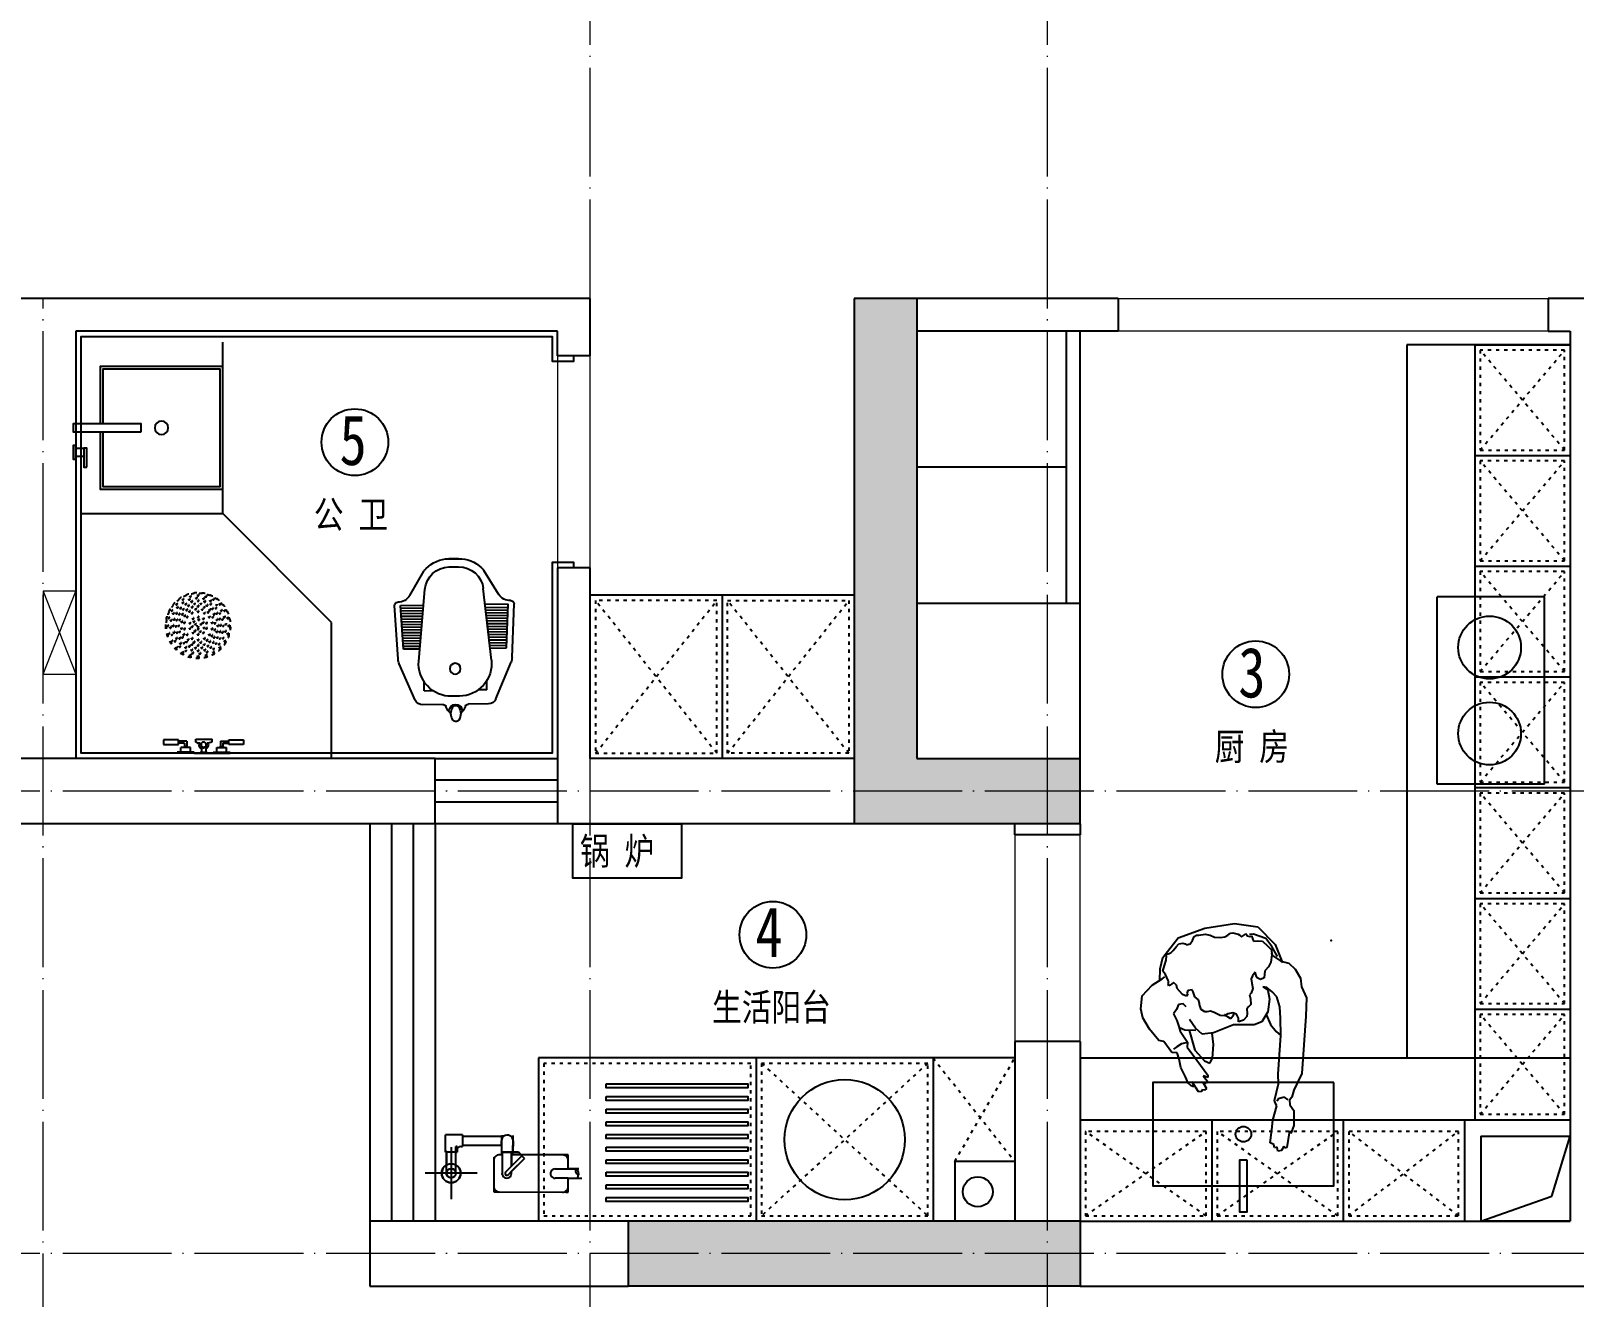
# Model space of a CAD drawing. Header units: inches. Extents: x 600 to 250244, y -404780 to 1000.
# Drawn here: x 232410 to 238080, y -284927 to -280275 of the extents above; entities that cross this region are included whole.
import ezdxf

# ---------------------------------------------------------------- set-up
doc = ezdxf.new("R2010")
doc.units = ezdxf.units.IN
doc.header["$MEASUREMENT"] = 0
for name, pattern in [('ACAD_ISO03W100', [30, 12, -18]), ('DOTE', [2.42, 2, -0.2, 0.02, -0.2]), ('iGo户型优化31', [0.35, 0.25, -0.1])]:
    doc.linetypes.add(name, pattern=pattern)
for name, color, linetype in [('D-ARCHI', 250, 'Continuous'), ('EVH 立面填充', 8, 'Continuous'), ('IBS-003-建筑窗框', 3, 'Continuous'), ('IBS-182-原建筑非承重墙', 150, 'Continuous'), ('IBS-200-原建筑承重墙柱', 200, 'Continuous'), ('IBS-63-原建筑窗', 63, 'Continuous'), ('IDS-030-造型完成面(看线)', 30, 'Continuous'), ('IDS-040-固定高家具', 40, 'Continuous'), ('IFF-31-卫浴洁具', 31, 'Continuous'), ('IFF-51-活动家具', 51, 'Continuous'), ('iGo户型优化', 7, 'Continuous'), ('房间编号', 50, 'Continuous')]:
    doc.layers.add(name, color=color, linetype=linetype)
doc.layers.add('天棚材质标注', color=2, linetype='Continuous', lineweight=5)
doc.layers.add('门', color=65, linetype='Continuous', lineweight=13)
doc.styles.add('ARI', font='SimSun.ttf', dxfattribs={"width": 0.8, "height": 200})
doc.styles.add('宋体', font='SimSun.ttf', dxfattribs={"width": 0.8})

# ---------------------------------------------------------------- blocks, each defined once
blk = doc.blocks.new('11')
at = {"layer": 'IBS-182-原建筑非承重墙'}
for p, q in [((140996.6, -1245.4), (140997.1, -1054.1)), ((140567.1, -1131.5), (140516.4, -1131.3)), ((140535.4, -1131.4), (140527.6, -1131.4)), ((140567.1, -1131.5), (140535.4, -1131.4)), ((140567.1, -1131.5), (140535.4, -1131.4)), ((140567.3, -1080.2), (140567.1, -1131.5)), ((140567.3, -1080.2), (140567.1, -1131.5)), ((140567.2, -1100.7), (140567.1, -1131.5)), ((140567.1, -1131.5), (140614.9, -1131.6)), ((140840.5, -1081), (140567.3, -1080.2)), ((140575.7, -1080.3), (140567.3, -1080.2)), ((140820, -1080.9), (140587.7, -1080.3)), ((140820, -1080.9), (140587.7, -1080.3)), ((140840.5, -1081), (140820, -1080.9)), ((140840.2, -1209.1), (140840.5, -1081)), ((140840.2, -1197.1), (140840.5, -1101.4)), ((140840.2, -1209.1), (140840.5, -1101.4)), ((140840.5, -1101.4), (140840.5, -1081)), ((140528, -1165.5), (140567, -1165.6)), ((140528, -1165.5), (140567, -1165.6)), ((140567, -1165.6), (140535.3, -1165.5)), ((140567, -1165.6), (140566.9, -1196.4)), ((140567, -1165.6), (140566.9, -1216.9)), ((140567, -1165.6), (140566.9, -1196.4)), ((140614.8, -1165.8), (140567, -1165.6)), ((140787.9, -1144.5), (140727.7, -1204.5)), ((140775.4, -1157), (140727.7, -1204.5)), ((140797.1, -1153.8), (140736.8, -1213.7)), ((140736.8, -1213.7), (140775.4, -1175.4)), ((140736.8, -1213.7), (140775.4, -1175.4)), ((140775.4, -1175.4), (140775.2, -1227)), ((140775.3, -1217.4), (140775.4, -1175.4)), ((140775.4, -1175.4), (140775.3, -1217.4)), ((140775.4, -1157), (140787.9, -1144.5)), ((140775.4, -1149.1), (140775.4, -1157)), ((140775.4, -1149.1), (140775.4, -1157)), ((140775.4, -1149.1), (140775.4, -1157)), ((140809.4, -1217.5), (140809.6, -1149.2)), ((140809.4, -1227.1), (140809.6, -1149.2)), ((140809.6, -1144.6), (140809.6, -1149.2)), ((140809.6, -1149.2), (140809.6, -1144.6)), ((140901.2, -1149.5), (141092.5, -1150)), ((140979.7, -1180.1), (140979.5, -1248.1)), ((140979.8, -1149.7), (140979.6, -1227.6)), ((140979.7, -1180.1), (140979.6, -1227.6)), ((141013.9, -1149.8), (141013.7, -1227.7)), ((141013.7, -1227.7), (141013.9, -1180.2)), ((141013.7, -1227.7), (141013.9, -1180.2)), ((140566.9, -1208.4), (140566.9, -1216.9)), ((140566.9, -1216.9), (140769.8, -1217.4)), ((140566.9, -1216.9), (140587.4, -1216.9)), ((140587.4, -1216.9), (140775.3, -1217.4)), ((140587.4, -1216.9), (140740.4, -1217.3)), ((140736.8, -1213.7), (140727.7, -1204.5)), ((140727.7, -1204.5), (140736.8, -1213.7)), ((140750, -1226.9), (140736.8, -1213.7)), ((140740.4, -1217.3), (140750, -1226.9)), ((140775.2, -1227), (140750, -1226.9)), ((140750, -1226.9), (140769.8, -1227)), ((140769.8, -1217.4), (140769.6, -1288.5)), ((140769.7, -1268.6), (140769.8, -1227)), ((140769.8, -1227), (140769.7, -1268.6)), ((140812.1, -1227.1), (140769.8, -1227)), ((140775.3, -1217.4), (140775.2, -1227)), ((140775.3, -1217.4), (140775.2, -1227)), ((140775.2, -1227), (140809.4, -1227.1)), ((140809.4, -1217.5), (140819.7, -1217.5)), ((140809.4, -1217.5), (140809.4, -1227.1)), ((140812.1, -1251.7), (140812.1, -1220.6)), ((140812.1, -1251.7), (140812.1, -1220.6)), ((140812.1, -1251.7), (140812.1, -1227.1)), ((140975.4, -1248.1), (140975.5, -1227.6)), ((140975.5, -1234.5), (140975.4, -1248.1)), ((140975.5, -1234.5), (140975.5, -1227.6)), ((140975.5, -1227.6), (140979.6, -1227.6)), ((140975.5, -1227.6), (141017.8, -1227.7)), ((140979.6, -1227.6), (140975.5, -1227.6)), ((140975.5, -1227.6), (140975.5, -1234.5)), ((140979.5, -1248.1), (140979.6, -1227.6)), ((140979.6, -1227.6), (141013.7, -1227.7)), ((140979.6, -1227.6), (141017.8, -1227.7)), ((141013.7, -1227.7), (141017.8, -1227.7)), ((141017.8, -1227.7), (141013.7, -1227.7)), ((141017.8, -1227.7), (141013.7, -1227.7)), ((141017.8, -1234.6), (141017.7, -1290.5)), ((141017.8, -1234.6), (141017.8, -1227.7)), ((141017.8, -1234.6), (141017.8, -1227.7)), ((141017.8, -1227.7), (141017.8, -1234.6)), ((141017.8, -1234.6), (141017.8, -1227.7)), ((141017.8, -1227.7), (141017.8, -1234.6)), ((140769.7, -1268.6), (140769.6, -1288.5)), ((140803.1, -1285.8), (140812, -1285.8)), ((140954.8, -1285.8), (140803.3, -1285.8)), ((140803.3, -1285.8), (140812, -1285.8)), ((140812.1, -1251.7), (140812, -1268.8)), ((140812, -1285.8), (140812.1, -1251.7)), ((140812, -1285.8), (140812.1, -1251.7)), ((140812.1, -1251.7), (140954.9, -1251.7)), ((140954.9, -1251.7), (140953, -1251.7)), ((140954.9, -1251.7), (140953, -1251.7)), ((140954.8, -1290.4), (140954.9, -1248.1)), ((140954.8, -1290.4), (140981.7, -1290.5)), ((140961.8, -1248.1), (140954.9, -1248.1)), ((140954.9, -1250.9), (140954.9, -1251.7)), ((140954.9, -1250.9), (140954.9, -1251.7)), ((140979.5, -1248.1), (140975.4, -1248.1)), ((140975.4, -1248.1), (140979.5, -1248.1)), ((140981.7, -1290.5), (141017.7, -1290.5))]:
    blk.add_line(p, q, dxfattribs=at)
blk.add_circle((140996.9, -1149.8), 34.9, dxfattribs=at)
for start, end in [(0, 180), (0, 180), (180, 240.5217), (180, 240.5217), (299.176, 0), (299.176, 0)]:
    blk.add_arc((140996.9, -1149.8), 34.9, start, end, dxfattribs=at)
for centre, major_axis, start_param, end_param in [((140539.5, -1139.9), (-6.72, -6.72), 4.378011, 6.612288), ((140587.7, -1100.8), (-14.5, 14.5), 5.495149, 7.065946), ((140614.9, -1148.7), (-12.1, -12.1), 0.78276, 3.924353), ((140792.5, -1149.1), (-12.1, 12.1), 3.924353, 7.065946), ((140820, -1101.4), (-14.5, -14.5), 2.353557, 3.924353), ((140996.9, -1149.8), (-12.1, 12.1), 4.709751, 10.992936), ((140553.1, -1148.5), (-17.5, -17.5), -1.141223, -0.024085), ((140531.1, -1157), (-6.72, -6.72), 1.236418, 3.470695), ((140792.5, -1149.1), (-4.6, -4.6), 1.568158, 4.709751), ((140587.4, -1196.4), (-14.5, 14.5), 0.78276, 2.353557), ((140819.7, -1197), (-14.5, -14.5), 0.78276, 2.353557), ((140961.8, -1234.4), (-9.66, 9.66), 2.353557, 3.924353), ((140790.8, -1268.7), (-15, 15), 0.78276, 2.986227), ((140790.8, -1268.7), (-15, 15), 2.986227, 3.924353)]:
    blk.add_ellipse(centre, major_axis=major_axis, ratio=1, start_param=start_param, end_param=end_param, dxfattribs=at)
at = {"layer": 'IBS-182-原建筑非承重墙', "extrusion": (0, 0, -1)}
for start_param, end_param in [(5.500425, 7.071221), (5.500425, 7.071221), (7.071221, 8.642018), (7.071221, 8.642018), (3.929629, 5.500425), (3.929629, 5.500425), (2.358832, 3.929629), (2.358832, 3.929629)]:
    blk.add_ellipse((140996.9, -1149.8), major_axis=(-12.1, 12.1), ratio=1, start_param=start_param, end_param=end_param, dxfattribs=at)
blk = doc.blocks.new('抖音iGo户型优化-0721')
at = {"layer": 'IFF-31-卫浴洁具', "ltscale": 100}
for p, q in [((23051.6, -200812.2), (22992.6, -200945.2)), ((23154.8, -200795.4), (23079.4, -200794.4)), ((23213.8, -200826.2), (23185.7, -200825.8)), ((23321, -200797.7), (23245.6, -200796.7)), ((23348.3, -200816.3), (23403.6, -200950.8)), ((23084.4, -200846.4), (23083.9, -200879.7)), ((23084.4, -200846.4), (23116.3, -200846.8)), ((23314.6, -200849.5), (23282.6, -200849.1)), ((23314.6, -200849.5), (23314.1, -200882.9)), ((22988.4, -200962.2), (22975.7, -201159)), ((23064.5, -200955.1), (23087.1, -201218.7)), ((23331.5, -200958.7), (23301.7, -201221.6)), ((23407.4, -200967.9), (23414.7, -201165)), ((23008, -200998.5), (22997.4, -201159)), ((23072.6, -201049.4), (23004.7, -201048.5)), ((23071.7, -201039.4), (23005.4, -201038.5)), ((23070.8, -201029.4), (23006, -201028.5)), ((23070, -201019.4), (23006.7, -201018.5)), ((23069.1, -201009.3), (23007.3, -201008.5)), ((23068.8, -200999.3), (23008, -200998.5)), ((23320.9, -201052.8), (23388.7, -201053.7)), ((23322, -201042.8), (23388.3, -201043.7)), ((23323.1, -201032.8), (23387.9, -201033.7)), ((23324.3, -201022.8), (23387.6, -201023.7)), ((23325.4, -201012.9), (23387.2, -201013.7)), ((23326, -201002.9), (23386.8, -201003.7)), ((23386.8, -201003.7), (23393, -201164.5)), ((23077.7, -201109.5), (23000.7, -201108.4)), ((23076.9, -201099.5), (23001.4, -201098.4)), ((23076, -201089.4), (23002, -201088.4)), ((23075.1, -201079.4), (23002.7, -201078.4)), ((23074.3, -201069.4), (23003.4, -201068.5)), ((23073.4, -201059.4), (23004, -201058.5)), ((23315.2, -201102.7), (23390.7, -201103.8)), ((23316.3, -201092.7), (23390.3, -201093.7)), ((23317.5, -201082.8), (23389.9, -201083.7)), ((23318.6, -201072.8), (23389.5, -201073.7)), ((23319.7, -201062.8), (23389.1, -201063.7)), ((22997.4, -201159), (23082.1, -201160.2)), ((23081.2, -201149.5), (22998.1, -201148.4)), ((23080.3, -201139.5), (22998.7, -201138.4)), ((23079.4, -201129.5), (22999.4, -201128.4)), ((23078.6, -201119.5), (23000.1, -201118.4)), ((23393, -201164.5), (23308.3, -201163.3)), ((23309.5, -201152.6), (23392.6, -201153.8)), ((23310.7, -201142.7), (23392.2, -201143.8)), ((23311.8, -201132.7), (23391.8, -201133.8)), ((23312.9, -201122.7), (23391.4, -201123.8)), ((23314.1, -201112.7), (23391.1, -201113.8)), ((23031.4, -201196.4), (23083.8, -201285.4)), ((23358, -201200.9), (23303.2, -201288.4)), ((23175.1, -201330.9), (23210.6, -201331.4)), ((23210.6, -201331.4), (23175.1, -201330.9)), ((23175.5, -201300.9), (23211, -201301.4))]:
    blk.add_line(p, q, dxfattribs=at)
blk.add_circle((23198.4, -200927.2), 20, dxfattribs=at)
for centre, radius, start, end in [((23226.7, -200811.9), 66.5, 131.3509, 159.7158), ((23227, -200762.6), 44.3, 146.6708, 211.7611), ((23200.9, -200746.1), 13.4, 34.0457, 144.3862), ((23174.3, -200761.9), 44.3, 326.6708, 31.7611), ((23173.3, -200811.2), 66.5, 18.7161, 47.0811), ((23079, -200824.4), 30, 89.216, 156.0781), ((23184.1, -200945.8), 120, 89.216, 184.4244), ((23154.9, -200785.4), 10, 269.216, 339.7158), ((23200.5, -200771.2), 25, 179.216, 359.216), ((23200.4, -200778.5), 13.4, 214.0457, 324.3862), ((23245.7, -200786.7), 10, 198.7161, 269.216), ((23320.6, -200827.7), 30, 22.3538, 89.216), ((23212.2, -200946.2), 120, 354.0076, 89.216), ((23038.3, -200965.4), 50, 156.0781, 176.2889), ((23357.4, -200969.8), 50, 2.1431, 22.3538), ((22987.6, -201159.8), 12, 176.2889, 270.6079), ((23402.7, -201165.5), 12, 267.8241, 2.1431), ((22988.3, -201221.8), 50, 30.4869, 90.6079), ((23176.8, -201211), 90, 184.9106, 269.216), ((23212.3, -201211.4), 90, 269.216, 353.5214), ((23400.4, -201227.4), 50, 87.8241, 147.945), ((23126.9, -201260), 50, 210.4869, 224.5067), ((23176.8, -201211), 120, 224.5067, 269.216), ((23212.3, -201211.4), 120, 269.216, 313.9252), ((23260.8, -201261.9), 50, 313.9252, 327.945)]:
    blk.add_arc(centre, radius, start, end, dxfattribs=at)
blk = doc.blocks.new('抖音iGo户型优化-0715')
at = {"layer": 'IFF-31-卫浴洁具'}
for points in [[(13559.5, -200880.3), (13529.5, -200880.3), (13529.5, -200630.3), (13559.5, -200630.3)], [(13659.5, -200640.3), (13609.5, -200640.3), (13609.5, -200630.3), (13659.5, -200630.3)], [(13649.5, -200640.3), (13619.5, -200640.3), (13619.5, -200670.3), (13649.5, -200670.3)], [(13689.5, -200680.6), (13619.5, -200680.6), (13619.5, -200670.6), (13689.5, -200670.6)]]:
    blk.add_lwpolyline(points, close=True, dxfattribs=at)
blk.add_lwpolyline([(13559.5, -200730.3), (13769.5, -200730.3), (13769.5, -201180.3), (13319.5, -201180.3), (13319.5, -200730.3), (13529.5, -200730.3)], dxfattribs=at)
at = {"layer": 'iGo户型优化', "color": 251, "ltscale": 333}
blk.add_lwpolyline([(13559.5, -200740.3), (13759.5, -200740.3), (13759.5, -201170.3), (13329.5, -201170.3), (13329.5, -200740.3), (13529.5, -200740.3)], dxfattribs=at)
at = {"layer": 'iGo户型优化', "color": 7}
blk.add_circle((13544.5, -200955.3), 25, dxfattribs=at)
blk = doc.blocks.new('A$C4f8d1d60')
at = {"color": 8}
for p, q in [((48.8, 294, 0), (31.2, 294, 0)), ((31.2, 294, 0), (31.2, 239, 0)), ((48.8, 239, 0), (48.8, 294, 0)), ((48.8, 294, 0), (48.8, 294, 0)), ((3.6, 244, 0), (0, 244, 0)), ((0, 182, 0), (0, 244, 0)), ((3.6, 182, 0), (3.6, 244, 0)), ((3.6, 230.5, 0), (20, 230.5, 0)), ((20, 195.5, 0), (20, 230.5, 0)), ((31.2, 239, 0), (48.8, 239, 0)), ((36, 217, 0), (36, 239, 0)), ((44, 209, 0), (44, 239, 0)), ((3.6, 182, 0), (0, 182, 0)), ((0, 112, 0), (0, 182, 0)), ((3.6, 195.5, 0), (20, 195.5, 0)), ((24, 220, 0), (20, 220, 0)), ((24, 206, 0), (20, 206, 0)), ((24, 206, 0), (24, 220, 0)), ((36, 217, 0), (24, 217, 0)), ((44, 209, 0), (24, 209, 0)), ((41, 177.9, 0), (50.8, 177.9, 0)), ((50.8, 117.7, 0), (50.8, 177.9, 0)), ((3.6, 159.5, 0), (0, 159.5, 0)), ((0, 159.5, 0), (0, 134.5, 0)), ((3.6, 134.5, 0), (0, 134.5, 0)), ((3.6, 134.5, 0), (3.6, 159.5, 0)), ((15.4, 154.5, 0), (3.6, 154.5, 0)), ((15.4, 139.5, 0), (3.6, 139.5, 0)), ((31.2, 164.5, 0), (31.2, 159.5, 0)), ((31.2, 159.5, 0), (36.2, 159.5, 0)), ((31.2, 134.5, 0), (31.2, 129.5, 0)), ((31.2, 134.5, 0), (36.2, 134.2, 0)), ((40.5, 117.7, 0), (50.8, 117.7, 0)), ((3.6, 112, 0), (0, 112, 0)), ((0, 112, 0), (0, 50, 0)), ((3.6, 112, 0), (3.6, 50, 0)), ((3.6, 98.5, 0), (20, 98.5, 0)), ((3.6, 63.5, 0), (20, 63.5, 0)), ((20, 98.5, 0), (20, 63.5, 0)), ((24, 88, 0), (20, 88, 0)), ((24, 74, 0), (20, 74, 0)), ((24, 88, 0), (24, 74, 0)), ((44, 85, 0), (24, 85, 0)), ((36, 77, 0), (24, 77, 0)), ((36, 77, 0), (36, 55, 0)), ((44, 85, 0), (44, 55, 0)), ((3.6, 50, 0), (0, 50, 0)), ((31.2, 0, 0), (31.2, 55, 0)), ((31.2, 55, 0), (48.8, 55, 0)), ((48.8, 0, 0), (31.2, 0, 0)), ((48.8, 55, 0), (48.8, 0, 0)), ((48.8, 0, 0), (48.8, 0, 0))]:
    blk.add_line(p, q, dxfattribs=at)
at = {"color": 8, "linetype": 'ACAD_ISO03W100'}
for centre, radius in [((468.8, 126.7, 0), 120), ((468.8, 126.7, 0), 118), ((439.9, 234.9, 0), 3), ((448.7, 226.8, 0), 3), ((468.8, 238.7, 0), 3), ((475.3, 228.5, 0), 3), ((497.8, 234.9, 0), 3), ((371.8, 182.7, 0), 3), ((383.9, 183.2, 0), 3), ((389.2, 172.7, 0), 3), ((389.6, 205.9, 0), 3), ((401.4, 203.3, 0), 3), ((403.8, 191.8, 0), 3), ((408, 181.7, 0), 3), ((410.6, 169.1, 0), 3), ((412.8, 223.7, 0), 3), ((422.8, 206.4, 0), 3), ((423.5, 218.1, 0), 3), ((425.9, 196.6, 0), 3), ((426.5, 185, 0), 3), ((432.2, 176.7, 0), 3), ((436.4, 167.4, 0), 3), ((445, 215.6, 0), 3), ((446.6, 195.2, 0), 3), ((447.4, 205.9, 0), 3), ((454.1, 187, 0), 3), ((457.3, 177.4, 0), 3), ((468.8, 218.7, 0), 3), ((468.8, 198.7, 0), 3), ((470.5, 208.7, 0), 3), ((478.3, 188, 0), 3), ((480.4, 177.4, 0), 3), ((491.1, 195.2, 0), 3), ((492.7, 215.6, 0), 3), ((493.6, 204.9, 0), 3), ((501, 179.8, 0), 3), ((501.3, 167.4, 0), 3), ((501.4, 223.4, 0), 3), ((511.2, 185, 0), 3), ((514.6, 194.8, 0), 3), ((514.8, 206.4, 0), 3), ((524.8, 223.7, 0), 3), ((525.3, 211.7, 0), 3), ((527.1, 169.1, 0), 3), ((531.9, 179.2, 0), 3), ((533.9, 191.8, 0), 3), ((545.4, 194.2, 0), 3), ((548, 205.9, 0), 3), ((548.5, 172.7, 0), 3), ((560.2, 172, 0), 3), ((565.8, 182.7, 0), 3), ((356.8, 126.7, 0), 3), ((360.7, 155.7, 0), 3), ((367, 133.2, 0), 3), ((372.2, 159.3, 0), 3), ((376.8, 126.7, 0), 3), ((380, 150.6, 0), 3), ((387.5, 116.8, 0), 3), ((387.9, 140.1, 0), 3), ((395, 162.3, 0), 3), ((396.8, 126.7, 0), 3), ((400.4, 149, 0), 3), ((407.6, 136.2, 0), 3), ((408.6, 112, 0), 3), ((415.8, 158.9, 0), 3), ((416.8, 126.7, 0), 3), ((422, 149.3, 0), 3), ((436.8, 126.7, 0), 3), ((443, 145.6, 0), 3), ((448.2, 134.3, 0), 3), ((450.1, 115.3, 0), 3), ((456.8, 126.7, 0), 3), ((459, 157.2, 0), 3), ((461.8, 147.6, 0), 3), ((468.8, 126.7, 0), 5), ((474.8, 137.1, 0), 3), ((474.8, 116.4, 0), 3), ((478.7, 157.2, 0), 3), ((480.8, 145.2, 0), 3), ((484.2, 111, 0), 3), ((490.7, 128.9, 0), 3), ((494.7, 145.6, 0), 3), ((500.8, 126.7, 0), 3), ((515.7, 149.3, 0), 3), ((518.8, 163.4, 0), 3), ((520.8, 126.7, 0), 3), ((529.1, 141.5, 0), 3), ((530.1, 117.3, 0), 3), ((537.3, 149, 0), 3), ((540.8, 126.7, 0), 3), ((544.1, 159.3, 0), 3), ((549.8, 113.4, 0), 3), ((550.2, 136.7, 0), 3), ((557.7, 150.6, 0), 3), ((560.8, 126.7, 0), 3), ((568.8, 146.8, 0), 3), ((570.6, 120.3, 0), 3), ((577, 155.7, 0), 3), ((580.8, 126.7, 0), 3), ((360.7, 97.8, 0), 3), ((368.8, 106.7, 0), 3), ((371.8, 70.7, 0), 3), ((377.5, 81.5, 0), 3), ((380, 102.9, 0), 3), ((389.2, 80.7, 0), 3), ((392.3, 59.3, 0), 3), ((393.6, 94.2, 0), 3), ((400.4, 104.5, 0), 3), ((403.8, 61.7, 0), 3), ((405.8, 74.3, 0), 3), ((410.6, 84.4, 0), 3), ((418.8, 90.1, 0), 3), ((422, 104.2, 0), 3), ((423.1, 58.7, 0), 3), ((426.5, 68.5, 0), 3), ((436.4, 86.1, 0), 3), ((436.7, 73.7, 0), 3), ((443, 107.9, 0), 3), ((446.6, 58.3, 0), 3), ((457.3, 76.1, 0), 3), ((459, 96.3, 0), 3), ((459.4, 65.5, 0), 3), ((466.1, 104.9, 0), 3), ((468.8, 54.7, 0), 3), ((478.7, 96.3, 0), 3), ((480.4, 76.1, 0), 3), ((483.6, 66.5, 0), 3), ((491.1, 58.3, 0), 3), ((494.7, 107.9, 0), 3), ((501.3, 86.1, 0), 3), ((505.5, 76.8, 0), 3), ((511.2, 68.5, 0), 3), ((511.7, 56.9, 0), 3), ((515.7, 104.2, 0), 3), ((521.8, 94.6, 0), 3), ((527.1, 84.4, 0), 3), ((529.7, 71.8, 0), 3), ((533.9, 61.7, 0), 3), ((537.3, 104.5, 0), 3), ((542.7, 91.2, 0), 3), ((548.5, 80.7, 0), 3), ((553.8, 70.3, 0), 3), ((557.7, 102.9, 0), 3), ((565.5, 94.2, 0), 3), ((565.8, 70.7, 0), 3), ((577, 97.8, 0), 3), ((389.6, 47.6, 0), 3), ((412.3, 41.8, 0), 3), ((412.8, 29.8, 0), 3), ((422.8, 47.1, 0), 3), ((436.2, 30.1, 0), 3), ((439.9, 18.6, 0), 3), ((444.1, 48.6, 0), 3), ((445, 37.9, 0), 3), ((462.4, 25, 0), 3), ((467.2, 44.8, 0), 3), ((468.8, 34.7, 0), 3), ((468.8, 14.7, 0), 3), ((488.9, 26.7, 0), 3), ((490.3, 47.6, 0), 3), ((492.7, 37.9, 0), 3), ((497.8, 18.6, 0), 3), ((514.1, 35.4, 0), 3), ((514.8, 47.1, 0), 3), ((524.8, 29.8, 0), 3), ((536.2, 50.2, 0), 3), ((548, 47.6, 0), 3)]:
    blk.add_circle(centre, radius, dxfattribs=at)
at = {"color": 8}
blk.add_circle((31.2, 147, 0), 9.39, dxfattribs=at)
for centre, radius, start, end in [((74.7, 159.2, 0), 38.6, 151.0182, 179.603), ((31.2, 147, 0), 17.5, 89.9939, 154.6169), ((31.2, 147, 0), 17.5, 205.3708, 269.9939), ((31.2, 147, 0), 12.5, 89.9939, 269.9939), ((63.6, 132.7, 0), 27.5, 176.8326, 212.9544)]:
    blk.add_arc(centre, radius, start, end, dxfattribs=at)

msp = doc.modelspace()

# ---------------------------------------------------------------- hatches: boundary and pattern name
at = {"layer": 'EVH 立面填充'}
h = msp.add_hatch(color=256, dxfattribs=at)
h.dxf.hatch_style = 1
h.paths.add_polyline_path([(236264.9, -283188.6), (236264.9, -282948.6), (235664.9, -282948.6), (235664.9, -281258.6), (235434.9, -281258.6), (235434.9, -283188.6)])
h = msp.add_hatch(color=256, dxfattribs=at)
h.dxf.hatch_style = 1
h.paths.add_polyline_path([(234604.9, -284648.6), (234604.9, -284887), (236264.9, -284887), (236264.9, -284648.6)])

# ---------------------------------------------------------------- linework, layer by layer
at = {"layer": 'D-ARCHI', "color": 251, "linetype": 'DOTE', "lineweight": 5, "ltscale": 200}
for p, q in [((234464.9, -287587), (234464.9, -272638.4)), ((236144.9, -287587), (236144.9, -272638.4)), ((232454.9, -287587), (232454.9, -281258.6)), ((243575.2, -283068.6), (223248, -283068.6)), ((243575.2, -284767), (223248, -284767))]:
    msp.add_line(p, q, dxfattribs=at)
at = {"layer": 'IBS-003-建筑窗框', "color": 251, "ltscale": 10}
for p, q in [((233894.9, -282948.6), (234344.9, -282948.6)), ((233654.9, -283188.6), (233654.9, -284648.6)), ((234344.9, -283188.6), (233894.9, -283188.6)), ((233894.9, -283188.6), (233894.9, -284648.6))]:
    msp.add_line(p, q, dxfattribs=at)
at = {"layer": 'IBS-182-原建筑非承重墙'}
for p, q in [((234464.9, -281258.6), (230814.9, -281258.6)), ((234464.9, -281468.6), (234464.9, -281258.6)), ((236404.9, -281258.6), (235664.9, -281258.6)), ((236404.9, -281258.6), (236404.9, -281378.6)), ((238304.9, -281258.6), (237984.9, -281258.6)), ((237984.9, -281258.6), (237984.9, -281378.6)), ((234344.9, -281378.6), (232574.9, -281378.6)), ((232574.9, -281378.6), (232574.9, -282948.6)), ((234344.9, -281468.6), (234344.9, -281378.6)), ((236404.9, -281378.6), (235664.9, -281378.6)), ((237984.9, -281378.6), (238064.9, -281378.6)), ((238064.9, -281378.6), (238064.9, -284648.6)), ((234464.9, -281468.6), (234344.9, -281468.6)), ((234464.9, -282248.6), (234344.9, -282248.6)), ((234344.9, -282248.6), (234344.9, -283188.6)), ((234464.9, -282948.6), (234464.9, -282248.6)), ((232574.9, -282948.6), (231194.9, -282948.6)), ((233894.9, -282948.6), (232574.9, -282948.6)), ((233894.9, -283188.6), (233894.9, -282948.6)), ((235434.9, -282948.6), (234464.9, -282948.6)), ((233654.9, -283188.6), (231194.9, -283188.6)), ((233894.9, -283188.6), (233654.9, -283188.6)), ((235434.9, -283188.6), (234344.9, -283188.6)), ((236024.9, -283228.6), (236024.9, -283188.6)), ((236264.9, -283188.6), (236264.9, -283228.6)), ((236264.9, -283228.6), (236024.9, -283228.6)), ((236264.9, -283988.6), (236024.9, -283988.6)), ((236024.9, -283988.6), (236024.9, -284648.6)), ((236264.9, -283988.6), (236264.9, -284648.6)), ((237676.7, -284275.6), (237676.7, -284648.6)), ((237676.7, -284275.6), (238064.9, -284275.6)), ((237736.7, -284335.6), (237736.7, -284648.6)), ((237736.7, -284335.6), (238064.9, -284335.6)), ((237998.4, -284556), (238064.9, -284335.6)), ((235804.9, -284428.6), (235804.9, -284648.6)), ((236024.9, -284428.6), (235804.9, -284428.6)), ((237736.7, -284648.6), (237998.4, -284556)), ((234604.9, -284648.6), (233654.9, -284648.6)), ((233654.9, -284648.6), (233654.9, -284887)), ((236264.9, -284648.6), (238064.9, -284648.6)), ((238064.9, -284648.6), (237736.7, -284648.6)), ((233654.9, -284887), (234604.9, -284887)), ((236264.9, -284887), (238304.9, -284887))]:
    msp.add_line(p, q, dxfattribs=at)
msp.add_circle((235889, -284540.2), 55, dxfattribs=at)
msp.add_point((237187.6, -283617.2), dxfattribs=at)
at = {"layer": 'IBS-200-原建筑承重墙柱', "ltscale": 0.02}
for p, q in [((235434.9, -281258.6), (235434.9, -283188.6)), ((235664.9, -281258.6), (235434.9, -281258.6)), ((235664.9, -281258.6), (235664.9, -282948.6)), ((235664.9, -282948.6), (236264.9, -282948.6)), ((236264.9, -283188.6), (236264.9, -282948.6)), ((236264.9, -283188.6), (235434.9, -283188.6)), ((236264.9, -284648.6), (234604.9, -284648.6)), ((234604.9, -284648.6), (234604.9, -284887)), ((236264.9, -284648.6), (236264.9, -284887)), ((236264.9, -284887), (234604.9, -284887))]:
    msp.add_line(p, q, dxfattribs=at)
at = {"layer": 'IBS-63-原建筑窗'}
for p, q in [((234344.9, -283028.6), (233894.9, -283028.6)), ((234344.9, -283108.6), (233894.9, -283108.6)), ((233734.9, -283188.6), (233734.9, -284648.6)), ((233814.9, -283188.6), (233814.9, -284648.6))]:
    msp.add_line(p, q, dxfattribs=at)
at = {"layer": 'IDS-030-造型完成面(看线)'}
msp.add_lwpolyline([(234404.9, -282248.6), (234404.9, -282228.6), (234324.9, -282228.6), (234324.9, -282928.6), (232594.9, -282928.6), (232594.9, -281398.6), (234324.9, -281398.6), (234324.9, -281488.6), (234404.9, -281488.6), (234404.9, -281468.6)], dxfattribs=at)
at = {"layer": 'IDS-040-固定高家具'}
for p, q in [((237714.9, -281428.6), (237714.9, -284275.6)), ((237714.9, -281428.6), (238064.9, -281428.6)), ((237714.9, -281835.3), (238064.9, -281835.3)), ((237714.9, -282242.1), (238064.9, -282242.1)), ((235434.9, -282348.6), (234464.9, -282348.6)), ((234949.9, -282348.6), (234949.9, -282948.6)), ((237714.9, -282648.8), (238064.9, -282648.8)), ((237714.9, -283055.5), (238064.9, -283055.5)), ((237714.9, -283462.2), (238064.9, -283462.2)), ((237714.9, -283868.9), (238064.9, -283868.9)), ((236024.9, -284048.6), (234274.9, -284048.6)), ((234274.9, -284048.6), (234274.9, -284648.6)), ((235074.9, -284048.6), (235074.9, -284648.6)), ((235724.9, -284048.6), (235724.9, -284648.6)), ((236264.9, -284275.6), (237676.7, -284275.6)), ((236748.3, -284275.6), (236748.3, -284648.6)), ((237231.6, -284275.6), (237231.6, -284648.6))]:
    msp.add_line(p, q, dxfattribs=at)
at = {"layer": 'IDS-040-固定高家具', "linetype": 'ACAD_ISO03W100'}
for p, q in [((237734.9, -281815.3), (238044.9, -281448.6)), ((238044.9, -281815.3), (237734.9, -281448.6)), ((237734.9, -282222.1), (238044.9, -281855.3)), ((238044.9, -282222.1), (237734.9, -281855.3)), ((237734.9, -282628.8), (238044.9, -282262.1)), ((238044.9, -282628.8), (237734.9, -282262.1)), ((234484.9, -282928.6), (234929.9, -282368.6)), ((234929.9, -282928.6), (234484.9, -282368.6)), ((235414.9, -282928.6), (234969.9, -282368.6)), ((234969.9, -282928.6), (235414.9, -282368.6)), ((237734.9, -283035.5), (238044.9, -282668.8)), ((238044.9, -283035.5), (237734.9, -282668.8)), ((237734.9, -283442.2), (238044.9, -283075.5)), ((238044.9, -283442.2), (237734.9, -283075.5)), ((237734.9, -283848.9), (238044.9, -283482.2)), ((238044.9, -283848.9), (237734.9, -283482.2)), ((237734.9, -284255.6), (238044.9, -283888.9)), ((238044.9, -284255.6), (237734.9, -283888.9)), ((235724.9, -284048.6), (236024.9, -284428.6)), ((235804.9, -284428.6), (236024.9, -284048.6)), ((235704.9, -284068.6), (235094.9, -284628.6)), ((235094.9, -284068.6), (235704.9, -284628.6)), ((236284.9, -284628.6), (236728.3, -284318.6)), ((236728.3, -284628.6), (236284.9, -284318.6)), ((236768.3, -284628.6), (237211.6, -284318.6)), ((237211.6, -284628.6), (236768.3, -284318.6)), ((237251.6, -284628.6), (237655.3, -284318.6)), ((237655.3, -284628.6), (237251.6, -284318.6))]:
    msp.add_line(p, q, dxfattribs=at)
for points in [[(237734.9, -281815.3), (238044.9, -281815.3), (238044.9, -281448.6), (237734.9, -281448.6)], [(237734.9, -282222.1), (238044.9, -282222.1), (238044.9, -281855.3), (237734.9, -281855.3)], [(237734.9, -282628.8), (238044.9, -282628.8), (238044.9, -282262.1), (237734.9, -282262.1)], [(234484.9, -282928.6), (234929.9, -282928.6), (234929.9, -282368.6), (234484.9, -282368.6)], [(235414.9, -282928.6), (234969.9, -282928.6), (234969.9, -282368.6), (235414.9, -282368.6)], [(237734.9, -283035.5), (238044.9, -283035.5), (238044.9, -282668.8), (237734.9, -282668.8)], [(237734.9, -283442.2), (238044.9, -283442.2), (238044.9, -283075.5), (237734.9, -283075.5)], [(237734.9, -283848.9), (238044.9, -283848.9), (238044.9, -283482.2), (237734.9, -283482.2)], [(237734.9, -284255.6), (238044.9, -284255.6), (238044.9, -283888.9), (237734.9, -283888.9)], [(234294.9, -284628.6), (235054.9, -284628.6), (235054.9, -284068.6), (234294.9, -284068.6)], [(235094.9, -284628.6), (235704.9, -284628.6), (235704.9, -284068.6), (235094.9, -284068.6)], [(236284.9, -284628.6), (236728.3, -284628.6), (236728.3, -284318.6), (236284.9, -284318.6)], [(236768.3, -284628.6), (237211.6, -284628.6), (237211.6, -284318.6), (236768.3, -284318.6)], [(237251.6, -284628.6), (237655.3, -284628.6), (237655.3, -284318.6), (237251.6, -284318.6)]]:
    msp.add_lwpolyline(points, close=True, dxfattribs=at)
at = {"layer": 'IDS-040-固定高家具'}
for points in [[(234400.8, -283188.6), (234800.8, -283188.6), (234800.8, -283388.6), (234400.8, -283388.6)], [(234523.3, -284144), (235044, -284144), (235044, -284158.4), (234523.3, -284158.4)], [(234523.3, -284190.4), (235044, -284190.4), (235044, -284204.8), (234523.3, -284204.8)], [(234523.3, -284236.8), (235044, -284236.8), (235044, -284251.2), (234523.3, -284251.2)], [(234523.3, -284283.2), (235044, -284283.2), (235044, -284297.6), (234523.3, -284297.6)], [(234523.3, -284329.6), (235044, -284329.6), (235044, -284344), (234523.3, -284344)], [(234523.3, -284376), (235044, -284376), (235044, -284390.4), (234523.3, -284390.4)], [(234523.3, -284422.3), (235044, -284422.3), (235044, -284436.7), (234523.3, -284436.7)], [(234523.3, -284468.7), (235044, -284468.7), (235044, -284483.1), (234523.3, -284483.1)], [(234523.3, -284515.1), (235044, -284515.1), (235044, -284529.5), (234523.3, -284529.5)], [(234523.3, -284561.5), (235044, -284561.5), (235044, -284575.9), (234523.3, -284575.9)]]:
    msp.add_lwpolyline(points, close=True, dxfattribs=at)
msp.add_circle((235399.9, -284348.6), 220.9, dxfattribs=at)
at = {"layer": 'IFF-31-卫浴洁具', "ltscale": 0.02}
for p, q in [((233114.9, -282048.6), (233114.9, -281418.6)), ((232594.9, -282048.6), (233114.9, -282048.6)), ((233514.9, -282448.6), (233114.9, -282048.6)), ((237970.8, -282354.2), (237577.1, -282354.2)), ((237577.1, -283043.2), (237577.1, -282354.2)), ((237970.8, -283043.2), (237970.8, -282354.2)), ((233514.9, -282948.6), (233514.9, -282448.6)), ((237970.8, -283043.2), (237577.1, -283043.2))]:
    msp.add_line(p, q, dxfattribs=at)
for points in [[(237197.4, -284138.6), (236532.4, -284138.6), (236532.4, -284518.6), (237197.4, -284518.6)], [(236879.2, -284423.6), (236850.7, -284423.6), (236850.7, -284613.6), (236879.2, -284613.6)]]:
    msp.add_lwpolyline(points, close=True, dxfattribs=at)
for centre, radius in [((237769.4, -282540.6, 0), 115.3), ((237769.4, -282856.9, 0), 115.3), ((236864.9, -284328.6), 28.5)]:
    msp.add_circle(centre, radius, dxfattribs=at)
at = {"layer": 'IFF-51-活动家具'}
for p, q in [((236214.9, -282378.6), (236214.9, -281378.6)), ((236264.9, -282948.6), (236264.9, -281378.6)), ((237464.9, -281428.6), (237464.9, -284048.6)), ((238064.9, -281428.6), (237464.9, -281428.6)), ((236214.9, -281878.6), (235664.9, -281878.6)), ((236264.9, -282378.6), (235664.9, -282378.6)), ((236264.9, -284048.6), (237464.9, -284048.6)), ((237464.9, -284048.6), (238064.9, -284048.6))]:
    msp.add_line(p, q, dxfattribs=at)
at = {"layer": 'iGo户型优化', "color": 251}
for p, q in [((236625.7, -283606.9), (236723.7, -283572.3)), ((236677.9, -283616.6), (236684.3, -283602.7)), ((236684.3, -283602.7), (236692.3, -283597.5)), ((236692.3, -283597.5), (236701.4, -283597.6)), ((236701.4, -283597.6), (236724, -283593.3)), ((236723.7, -283572.3), (236832.1, -283555.2)), ((236724, -283593.3), (236742.8, -283596.9)), ((236742.8, -283596.9), (236758.8, -283604.8)), ((236758.8, -283604.8), (236780.7, -283606)), ((236780.7, -283606), (236796.4, -283603)), ((236796.4, -283603), (236807.9, -283597.2)), ((236807.9, -283597.2), (236817.4, -283590)), ((236817.4, -283590), (236826.1, -283588.3)), ((236826.1, -283588.3), (236845.2, -283593.7)), ((236832.1, -283555.2), (236917.7, -283567.2)), ((236845.2, -283593.7), (236851.4, -283597.9)), ((236851.4, -283597.9), (236858, -283603.9)), ((236858, -283603.9), (236869.2, -283596.4)), ((236869.2, -283596.4), (236873.7, -283591.9)), ((236873.7, -283591.9), (236878.6, -283598.2)), ((236878.6, -283598.2), (236877.1, -283600.3)), ((236877.1, -283600.3), (236888.3, -283601.8)), ((236901.5, -283593.4), (236887, -283594.7)), ((236888.3, -283601.8), (236895.2, -283600.4)), ((236895.2, -283600.4), (236902.4, -283619)), ((236947.1, -283609.6), (236901.5, -283593.4)), ((236917.7, -283567.2), (236981.4, -283631.4)), ((236568.7, -283679.9), (236625.7, -283606.9)), ((236588, -283666.2), (236598.1, -283662.5)), ((236598.1, -283662.5), (236607.3, -283653.5)), ((236607.3, -283653.5), (236617.5, -283640.7)), ((236617.5, -283640.7), (236628, -283629.7)), ((236628, -283629.7), (236641.9, -283627)), ((236641.9, -283627), (236651.3, -283628.9)), ((236651.3, -283628.9), (236655.8, -283633.4)), ((236655.8, -283633.4), (236669.4, -283629)), ((236669.4, -283629), (236677.9, -283616.6)), ((236902.4, -283619), (236918.4, -283617.7)), ((236918.4, -283617.7), (236935.1, -283620)), ((236935.1, -283620), (236954.8, -283637.9)), ((236968.7, -283639.1), (236947.1, -283609.6)), ((236954.8, -283637.9), (236968.2, -283651.6)), ((236968.2, -283651.6), (236969.8, -283669.4)), ((236989.9, -283675.9), (236968.7, -283639.1)), ((236981.4, -283631.4), (237008.4, -283699)), ((236558.8, -283720.8), (236568.7, -283679.9)), ((236569.3, -283729.5), (236574.4, -283708.6)), ((236574.4, -283708.6), (236581.5, -283689.2)), ((236577.5, -283668.2), (236588, -283666.2)), ((236579.6, -283669.6), (236577.5, -283668.2)), ((236582, -283672.8), (236579.6, -283669.6)), ((236581.5, -283689.2), (236582, -283672.8)), ((236956.6, -283713.5), (236943.2, -283728.7)), ((236966.1, -283697.2), (236956.6, -283713.5)), ((236969.8, -283669.4), (236966.1, -283697.2)), ((236966.7, -283663.9), (236971.5, -283672.3)), ((236971.5, -283672.3), (237002, -283693.1)), ((237002, -283693.1), (237031.7, -283699.9)), ((237031.7, -283699.9), (237055.4, -283722)), ((236529.6, -283781.4), (236566, -283758.5)), ((236558.4, -283765.3), (236558.8, -283720.8)), ((236566, -283758.5), (236576.4, -283750.9)), ((236579, -283742.1), (236569.3, -283729.5)), ((236588.5, -283763.8), (236579, -283742.1)), ((236590.9, -283766.9), (236588.5, -283763.8)), ((236588.8, -283774.6), (236590.9, -283766.9)), ((236590.4, -283783.3), (236588.8, -283774.6)), ((236608, -283770.9), (236595.3, -283780.6)), ((236619, -283781.5), (236608, -283770.9)), ((236897.8, -283746.4), (236892.8, -283758.2)), ((236892.8, -283758.2), (236895.8, -283773.9)), ((236895.8, -283773.9), (236899.5, -283793.1)), ((236908, -283733.6), (236897.8, -283746.4)), ((236912.1, -283745.5), (236908, -283733.6)), ((236915.5, -283753.9), (236912.1, -283745.5)), ((236927.6, -283760.6), (236915.5, -283753.9)), ((236940.9, -283754.5), (236927.6, -283760.6)), ((236943.2, -283728.7), (236940.9, -283754.5)), ((237055.4, -283722), (237074.2, -283755.6)), ((237074.2, -283755.6), (237078.4, -283786.8)), ((236487.5, -283867.5), (236492.7, -283820.4)), ((236492.7, -283820.4), (236529.6, -283781.4)), ((236595.3, -283780.6), (236590.4, -283783.3)), ((236621.3, -283793.7), (236619, -283781.5)), ((236641.7, -283815.1), (236621.3, -283793.7)), ((236655.5, -283821.5), (236641.7, -283815.1)), ((236661.2, -283813.2), (236655.5, -283821.5)), ((236660.6, -283800.7), (236657.4, -283812.1)), ((236657.4, -283812.1), (236661.2, -283813.2)), ((236676.3, -283797.7), (236660.6, -283800.7)), ((236679.7, -283806.1), (236676.3, -283797.7)), ((236686.8, -283824.6), (236679.7, -283806.1)), ((236699.6, -283834.8), (236686.8, -283824.6)), ((236893.7, -283810.5), (236887.8, -283817.1)), ((236887.8, -283817.1), (236890.4, -283831)), ((236890.4, -283831), (236892.7, -283852.3)), ((236899.5, -283793.1), (236893.7, -283810.5)), ((236936.6, -283787.2), (236955, -283799.7)), ((236951.3, -283789.7), (236936.6, -283787.2)), ((236970.3, -283805.6), (236951.3, -283789.7)), ((236961.2, -283832.2), (236954.3, -283879.6)), ((236955, -283799.7), (236961.2, -283832.2)), ((236987.9, -283823.5), (236970.3, -283805.6)), ((236998.5, -283860.6), (236987.9, -283823.5)), ((237078.4, -283786.8), (237096.8, -283827.6)), ((237096.8, -283827.6), (237093.8, -283895.6)), ((236495.7, -283901.4), (236487.5, -283867.5)), ((236619.3, -283870.7), (236608.2, -283887)), ((236608.2, -283887), (236620, -283911.4)), ((236626.3, -283851.7), (236619.3, -283870.7)), ((236643.7, -283850.1), (236626.3, -283851.7)), ((236654.6, -283860.5), (236643.7, -283850.1)), ((236703.7, -283846.7), (236699.6, -283834.8)), ((236703, -283852.3), (236703.7, -283846.7)), ((236710.1, -283870.8), (236703, -283852.3)), ((236722.6, -283879.3), (236710.1, -283870.8)), ((236729.9, -283879.7), (236722.6, -283879.3)), ((236743.8, -283877), (236729.9, -283879.7)), ((236757.3, -283881.7), (236743.8, -283877)), ((236779.2, -283892), (236757.3, -283881.7)), ((236807.1, -283886.7), (236795.9, -283894.2)), ((236826.3, -283883), (236807.1, -283886.7)), ((236829.2, -283884), (236826, -283895.2)), ((236839.8, -283887.7), (236826.3, -283883)), ((236831.2, -283883.4), (236829.2, -283884)), ((236846.3, -283902.7), (236839.8, -283887.7)), ((236883.5, -283861.3), (236877.6, -283867.8)), ((236877.6, -283867.8), (236879.1, -283885.6)), ((236879.1, -283885.6), (236877.7, -283896.7)), ((236892.7, -283852.3), (236883.5, -283861.3)), ((236954.3, -283879.6), (236932.8, -283915.7)), ((236948.6, -283889.2), (236964.8, -283925.5)), ((237001.2, -283902.6), (236998.5, -283860.6)), ((236519.6, -283943), (236495.7, -283901.4)), ((236554.1, -283984.3), (236519.6, -283943)), ((236620, -283911.4), (236627.6, -283933)), ((236627.6, -283933), (236632.6, -283949.8)), ((236649.7, -283946.6), (236630.3, -283937.8)), ((236689.1, -283939.1), (236667.1, -283907.8)), ((236712.8, -283961.2), (236689.1, -283939.1)), ((236828.5, -283926.7), (236754.5, -283956.7)), ((236795.9, -283894.2), (236779.2, -283892)), ((236796.7, -283890.1), (236795.9, -283889.9)), ((236808.9, -283898.5), (236796.7, -283890.1)), ((236819.1, -283905.4), (236808.9, -283898.5)), ((236826, -283895.2), (236819.1, -283905.4)), ((236904.7, -283926.3), (236828.5, -283926.7)), ((236846.9, -283915.3), (236846.3, -283902.7)), ((236865.7, -283909.9), (236846.9, -283915.3)), ((236877.7, -283896.7), (236865.7, -283909.9)), ((236932.8, -283915.7), (236904.7, -283926.3)), ((236964.8, -283925.5), (236985.7, -283951.7)), ((237002.7, -283966.2), (237001.2, -283902.6)), ((237093.8, -283895.6), (237079, -284106)), ((236572.5, -283987.9), (236554.1, -283984.3)), ((236601.5, -284028.5), (236572.5, -283987.9)), ((236638, -283996.7), (236620.5, -284007.1)), ((236632.6, -283949.8), (236659.9, -283990.7)), ((236655.1, -283993.4), (236638, -283996.7)), ((236690.7, -283947.6), (236649.7, -283946.6)), ((236659.9, -283990.7), (236658, -284008.8)), ((236665.4, -283947), (236686.6, -284019.4)), ((236754.5, -283956.7), (236712.8, -283961.2)), ((236755.5, -283999.1), (236749.5, -283957.3)), ((236750.9, -284049.7), (236755.5, -283999.1)), ((236985.7, -283951.7), (237002.7, -283965.6)), ((236992.5, -284108.3), (237002.7, -283966.2)), ((236621.3, -284030), (236601.5, -284028.5)), ((236620.5, -284007.1), (236608.1, -284016.6)), ((236629.3, -284053.3), (236621.3, -284030)), ((236635.2, -284084.2), (236629.3, -284053.3)), ((236658, -284008.8), (236693.8, -284057)), ((236686.6, -284019.4), (236722.5, -284058.6)), ((236693.8, -284057), (236734.3, -284111.4)), ((236722.5, -284058.6), (236741.9, -284067.4)), ((236741.9, -284067.4), (236750.9, -284049.7)), ((236652.3, -284118.2), (236635.2, -284084.2)), ((236717.2, -284114.7), (236731.4, -284133.2)), ((236734.2, -284120.3), (236717.2, -284114.7)), ((236734.3, -284111.4), (236734.2, -284120.3)), ((236993.9, -284143.5), (236992.5, -284108.3)), ((237079, -284106), (237049.7, -284166.6)), ((236662, -284141.1), (236652.3, -284118.2)), ((236672.8, -284151.5), (236662, -284141.1)), ((236682.4, -284155), (236672.8, -284151.5)), ((236677.1, -284136.5), (236682.4, -284155)), ((236700, -284172.9), (236677.1, -284136.5)), ((236712.3, -284172.4), (236700, -284172.9)), ((236712.7, -284165.2), (236712.3, -284172.4)), ((236721.9, -284167), (236712.7, -284165.2)), ((236716.6, -284139.6), (236729.4, -284160.2)), ((236729.6, -284142.5), (236716.6, -284139.6)), ((236729.4, -284160.2), (236721.9, -284167)), ((236731.4, -284133.2), (236729.6, -284142.5)), ((236979, -284204.9), (236993.9, -284143.5)), ((237049.7, -284166.6), (237042.3, -284192.8)), ((236973.3, -284277), (236988.1, -284224.5)), ((236983.4, -284218.3), (236979, -284204.9)), ((236988.1, -284224.5), (236983.4, -284218.3)), ((236992.1, -284198.9), (236988.2, -284206.7)), ((237015.7, -284192.6), (236992.1, -284198.9)), ((237029.9, -284202.3), (237015.7, -284192.6)), ((237042.3, -284192.8), (237033.7, -284203.4)), ((237033.7, -284203.4), (237035.2, -284220.8)), ((237035.2, -284220.8), (237049.7, -284241.1)), ((236969.5, -284313.2), (236973.3, -284277)), ((237049.7, -284241.1), (237049.6, -284296.1)), ((236962.6, -284360.6), (236969.5, -284313.2)), ((237034.1, -284316.8), (237024.3, -284377.2)), ((237039.4, -284326.4), (237034.1, -284316.8)), ((237049.6, -284296.1), (237039.4, -284326.4)), ((236976.2, -284366.9), (236962.6, -284360.6)), ((236978.5, -284378.9), (236976.2, -284366.9)), ((236988.8, -284376.9), (236978.5, -284378.9)), ((236991.4, -284390.6), (236988.8, -284376.9)), ((237005.1, -284388), (236991.4, -284390.6)), ((237013.1, -284374.1), (237005.1, -284388)), ((237017.8, -284380.3), (237013.1, -284374.1)), ((237024.3, -284377.2), (237017.8, -284380.3))]:
    msp.add_line(p, q, dxfattribs=at)
at = {"layer": '天棚材质标注', "color": 1}
for p, q in [((232454.9, -282638.2), (232574.9, -282334.2)), ((232454.9, -282334.2), (232574.9, -282638.2))]:
    msp.add_line(p, q, dxfattribs=at)
msp.add_lwpolyline([(232574.9, -282334.2), (232454.9, -282334.2), (232454.9, -282638.2), (232574.9, -282638.2)], close=True, dxfattribs=at)
at = {"layer": '房间编号'}
for centre in [(233600.4, -281786.4), (236910.1, -282639), (235136.3, -283596.2)]:
    msp.add_circle(centre, 122.5, dxfattribs=at)
at = {"layer": '门', "color": 8, "lineweight": 5}
msp.add_line((236264.9, -283988.6), (236024.9, -283988.6), dxfattribs=at)
for points in [[(236404.9, -281258.6), (237984.9, -281258.6), (237984.9, -281378.6), (236404.9, -281378.6)], [(234344.9, -282248.6), (234464.9, -282248.6), (234464.9, -281468.6), (234344.9, -281468.6)], [(236024.9, -283988.6), (236264.9, -283988.6), (236264.9, -283228.6), (236024.9, -283228.6)]]:
    msp.add_lwpolyline(points, close=True, dxfattribs=at)

# ---------------------------------------------------------------- block references
at = {"color": 7, "linetype": 'iGo户型优化31', "xscale": -1, "rotation": 90}
msp.add_blockref('抖音iGo户型优化-0715', (31934.7, -268189.2), dxfattribs=at)
at = {"layer": 'IBS-182-原建筑非承重墙', "rotation": 180}
msp.add_blockref('11', (374951.2, -285621.9), dxfattribs=at)
at = {"layer": 'IFF-31-卫浴洁具', "ltscale": 0.02, "xscale": -1}
for name, p, rotation in [('抖音iGo户型优化-0721', (210770.6, -483545.8), 180), ('A$C4f8d1d60', (232897.9, -282928.6, 0), 270)]:
    msp.add_blockref(name, p, dxfattribs=dict(at, rotation=rotation))

# ---------------------------------------------------------------- texts
at = {"layer": '房间编号', "color": 8, "style": '宋体', "width": 0.8}
for s, p in [('公 卫', (233449.8, -282102.2)), ('厨 房', (236759.5, -282954.7)), ('锅 炉', (234427.6, -283338.8)), ('生活阳台', (234912.7, -283912))]:
    msp.add_text(s, height=100, dxfattribs=at).set_placement(p)
at = {"layer": '房间编号', "char_height": 183.8, "width": 2606.465, "attachment_point": 3, "style": 'ARI'}
for s, insert in [('5', (233644.1, -281686.6)), ('3', (236946.1, -282540.4)), ('4', (235171.9, -283493.5))]:
    msp.add_mtext(s, dxfattribs=dict(at, insert=insert))

doc.saveas('drawing.dxf')
